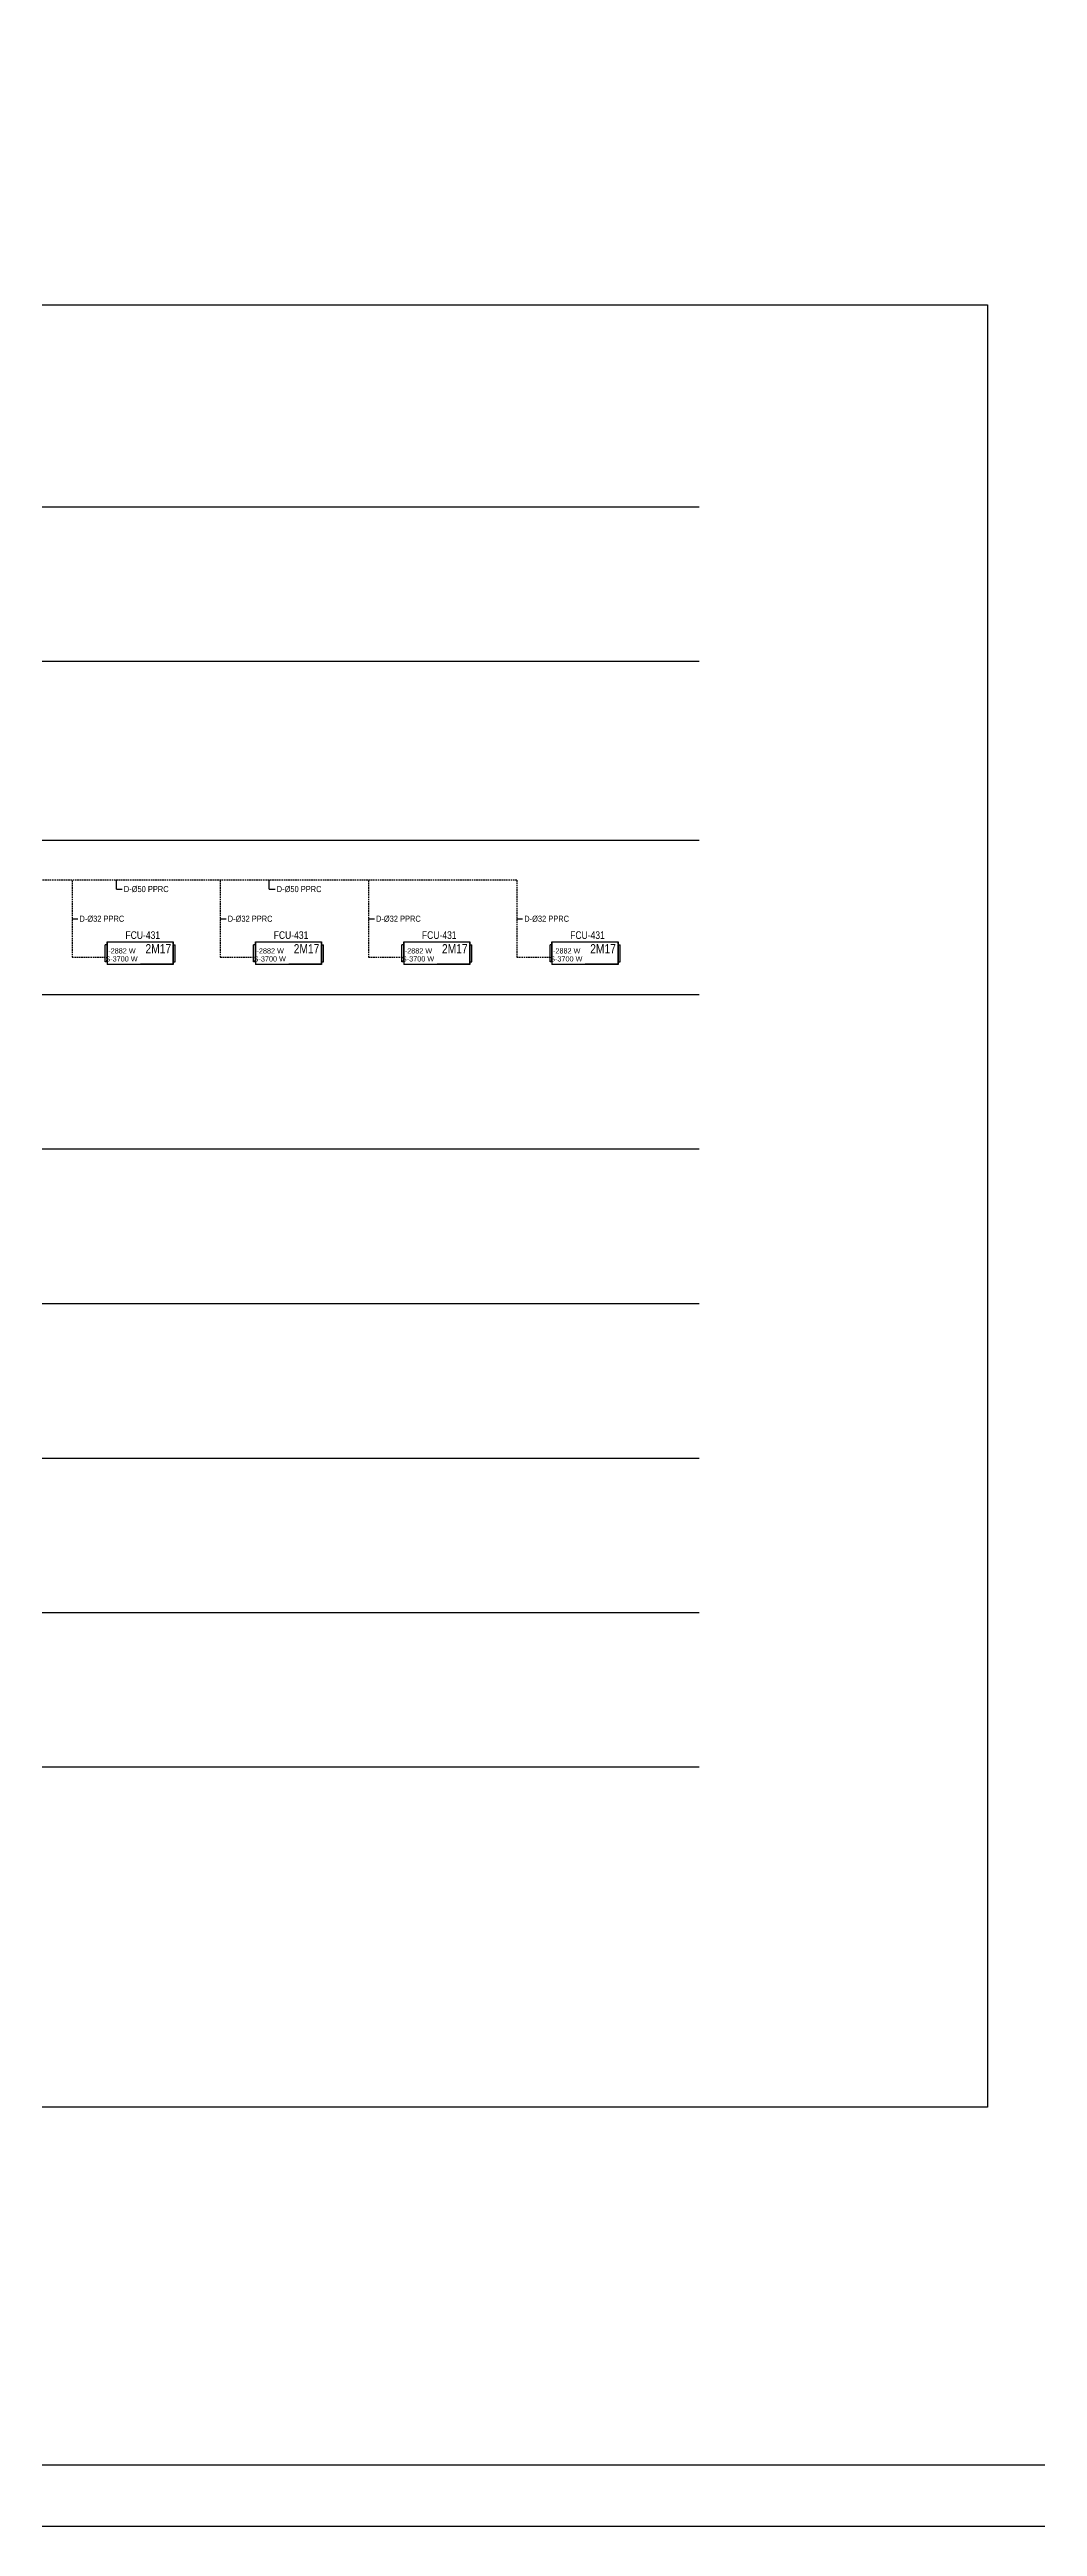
# Model space of a CAD drawing. Header units: centimetres. Extents: x 222914 to 271949, y -38857 to -18857.
# Drawn here: x 261811 to 265042, y -38857 to -30756 of the extents above; entities that cross this region are included whole.
import ezdxf
from ezdxf.enums import TextEntityAlignment as Align

# ---------------------------------------------------------------- set-up
doc = ezdxf.new("R2010")
doc.units = ezdxf.units.CM
doc.header["$LTSCALE"] = 0.2
doc.linetypes.add('DASHED', pattern=[75, 50, -25])
doc.linetypes.add('Hidden', pattern=[0.714375, 0.47625, -0.238125])
doc.layers.get('0').update_dxf_attribs({"color": 252})
for name, color, linetype, lineweight in [('1-BASLIK', 53, 'Continuous', 25), ('T-DRENAJ', 40, 'Hidden', 30), ('T-MAHAL', 120, 'Continuous', 15), ('T-STEXT', 181, 'Continuous', 15)]:
    doc.layers.add(name, color=color, linetype=linetype, lineweight=lineweight)
for name, color, linetype in [('T-DTEXT', 9, 'Continuous'), ('T-FC', 150, 'Continuous'), ('T-FC-NUMARA', 62, 'Continuous'), ('T-ITEXT', 32, 'Continuous'), ('T-TEXT', 85, 'Continuous')]:
    doc.layers.add(name, color=color, linetype=linetype)
doc.styles.add('ARIAL', font='arial.ttf')
doc.styles.add('LUCIDASANS', font='arial.ttf', dxfattribs={"width": 0.8})

# ---------------------------------------------------------------- blocks, each defined once
blk = doc.blocks.new('FANCOIL-DWD')
at = {"linetype": 'DASHED'}
blk.add_line((-114.3, -71.5), (-114.3, -16.4), dxfattribs=at)
for p, q in [((-108.1, -16.4), (-114.3, -16.4)), ((-114.3, -69.1), (-114.3, -18.8)), ((-108.1, -71.5), (-114.3, -71.5)), ((-108.1, -71.5), (-108.1, -7)), ((-108.1, -7), (108.1, -7)), ((-108.1, -71.5), (-108.1, -80.9)), ((108.1, -80.9), (-108.1, -80.9)), ((-106.8, -80.9), (-106.8, -7)), ((0.9, -80.9), (0.9, -78.2)), ((0.9, -78.2), (108.1, -78.2)), ((108.1, -7), (108.1, -80.9)), ((108.1, -14.1), (108.1, -7.7)), ((108.1, -16.4), (114.6, -16.4)), ((108.1, -71), (108.1, -16.9)), ((108.1, -78), (108.1, -71.5)), ((108.1, -71.5), (114.6, -71.5)), ((114.6, -71.5), (114.6, -16.4))]:
    blk.add_line(p, q)

msp = doc.modelspace()

# ---------------------------------------------------------------- linework, layer by layer
at = {"layer": '1-BASLIK'}
for points in [[(222914.4, -38856.9), (222914.4, -18856.9), (271948.8, -18856.9), (271948.8, -38856.9)], [(269048.8, -38656.9), (223114.4, -38656.9), (223114.4, -19056.9), (269048.8, -19056.9)], [(224519.3, -31591.5), (264878.8, -31591.5), (264878.8, -37485.2), (224519.3, -37485.2)]]:
    msp.add_lwpolyline(points, close=True, dxfattribs=at)
at = {"layer": 'T-DRENAJ', "linetype": 'DASHED', "lineweight": -3, "ltscale": 0.5}
for p, q in [((263339.6, -33472.7), (255654.4, -33472.7)), ((261884.9, -33473.4), (261884.9, -33724.5)), ((262369.8, -33473.4), (262369.8, -33724.5)), ((262854.7, -33473.4), (262854.7, -33724.5)), ((263339.6, -33472.7), (263339.6, -33724.5)), ((261884.9, -33724.5), (261993.2, -33724.5)), ((262369.8, -33724.5), (262478.1, -33724.5)), ((262854.7, -33724.5), (262963, -33724.5)), ((263339.6, -33724.5), (263447.9, -33724.5))]:
    msp.add_line(p, q, dxfattribs=at)
at = {"layer": 'T-DTEXT'}
for p, q in [((262030, -33501.9), (262030, -33472.7)), ((262030, -33501.9), (262049, -33501.9)), ((262530, -33501.9), (262530, -33472.7)), ((262530, -33501.9), (262549, -33501.9)), ((261884.9, -33599), (261903.9, -33599)), ((262369.8, -33599), (262388.7, -33599)), ((262854.7, -33599), (262873.6, -33599)), ((263339.6, -33599), (263358.5, -33599))]:
    msp.add_line(p, q, dxfattribs=at)
at = {"layer": 'T-TEXT', "color": 7}
for p, q in [((263936, -32252.6), (225015.5, -32252.6)), ((263936, -32757.6), (225015.5, -32757.6)), ((263936, -33342.7), (225015.5, -33342.7)), ((263936, -33847.7), (225015.5, -33847.7)), ((263936, -34352.7), (225015.5, -34352.7)), ((225015.5, -34857.7), (263936, -34857.7)), ((225015.5, -35362.7), (263936, -35362.7)), ((225015.5, -35867.7), (263936, -35867.7)), ((225015.5, -36372.7), (263936, -36372.7))]:
    msp.add_line(p, q, dxfattribs=at)

# ---------------------------------------------------------------- block references
at = {"layer": 'T-FC'}
for p in [(262107.8, -33667.8), (262592.7, -33667.8), (263077.6, -33667.8), (263562.5, -33667.8)]:
    msp.add_blockref('FANCOIL-DWD', p, dxfattribs=at)

# ---------------------------------------------------------------- texts
at = {"layer": 'T-DTEXT', "style": 'LUCIDASANS', "width": 0.8}
for s, p in [('D-%%C50 PPRC', (262054.2, -33511.8)), ('D-%%C50 PPRC', (262554.2, -33511.8)), ('D-%%C32 PPRC', (261909.1, -33608.8)), ('D-%%C32 PPRC', (262394, -33608.8)), ('D-%%C32 PPRC', (262878.9, -33608.8)), ('D-%%C32 PPRC', (263363.8, -33608.9))]:
    msp.add_text(s, height=20, dxfattribs=at).set_placement(p)
at = {"layer": 'T-FC-NUMARA', "color": 30, "style": 'ARIAL', "width": 0.8}
for p in [(262059.5, -33664.9), (262544.4, -33664.9), (263029.2, -33664.9), (263514.1, -33664.9)]:
    msp.add_text('FCU-431', height=25, dxfattribs=at).set_placement(p)
at = {"layer": 'T-ITEXT', "color": 30, "style": 'ARIAL', "width": 0.8}
for p in [(262092.9, -33712.5), (262577.8, -33712.5), (263062.7, -33712.5), (263547.6, -33712.5)]:
    msp.add_text('I-2882 W', height=17, dxfattribs=at).set_placement(p, align=Align.RIGHT)
at = {"layer": 'T-MAHAL', "style": 'LUCIDASANS', "width": 0.8}
for p in [(262208.8, -33697), (262693.7, -33697), (263178.6, -33697), (263663.4, -33697)]:
    msp.add_text('2M17', height=30, dxfattribs=at).set_placement(p, align=Align.MIDDLE_RIGHT)
at = {"layer": 'T-STEXT', "color": 30, "style": 'ARIAL', "width": 0.8}
for p in [(262099.4, -33738.7), (262584.3, -33738.7), (263069.2, -33738.7), (263554.1, -33738.7)]:
    msp.add_text('S-3700 W', height=17, dxfattribs=at).set_placement(p, align=Align.RIGHT)

doc.saveas('drawing.dxf')
